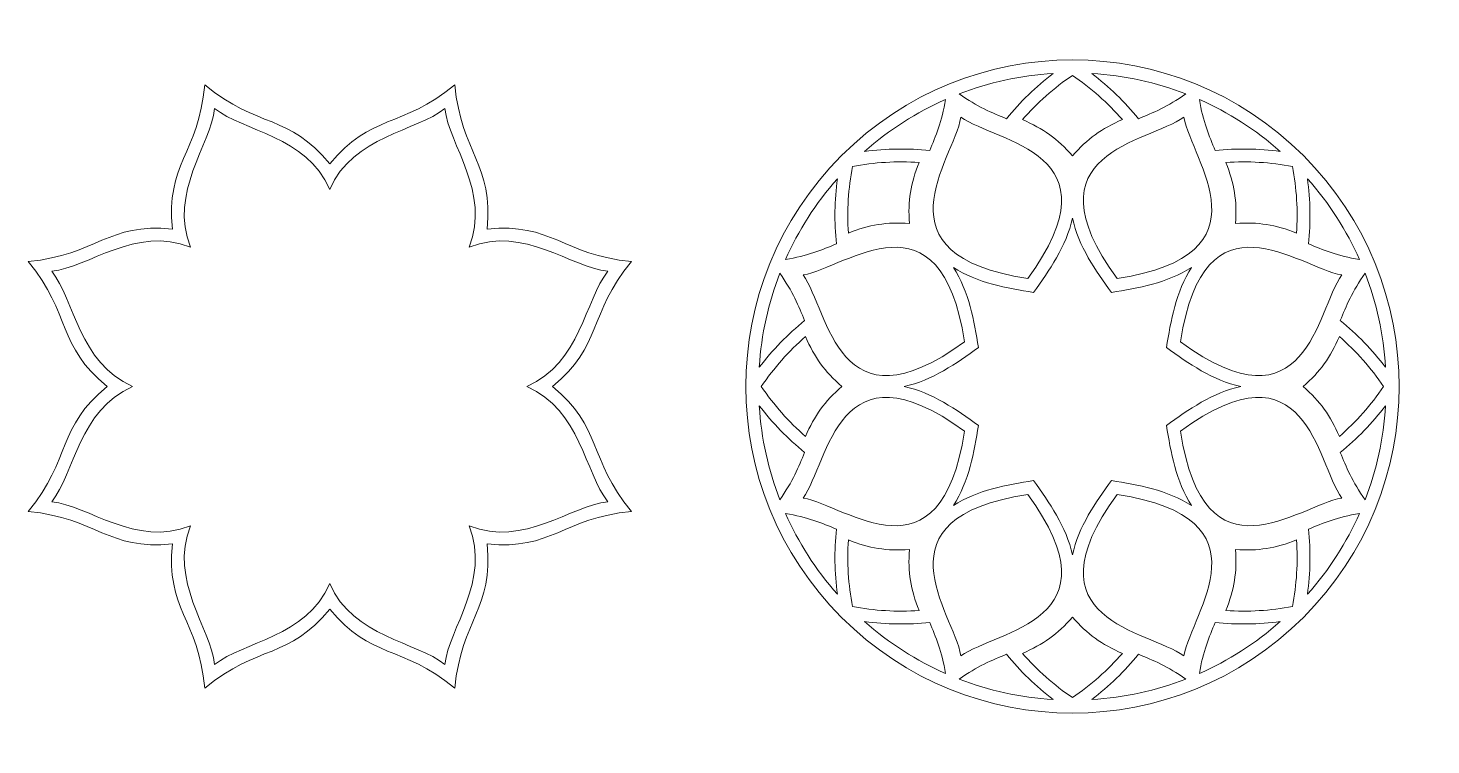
# Model space of a CAD drawing. Header units: centimetres. Extents: x -41.6 to 41.6, y -41.6 to 42.8.
# Drawn here: x -40.6 to 13.9, y 14.9 to 42.8 of the extents above; entities that cross this region are included whole.
import ezdxf

# ---------------------------------------------------------------- set-up
doc = ezdxf.new("R2010")
doc.units = ezdxf.units.CM
doc.header["$MEASUREMENT"] = 0
doc.layers.add('layer 1', color=7, linetype='Continuous')

msp = doc.modelspace()

# ---------------------------------------------------------------- linework, layer by layer
at = {"layer": 'layer 1', "color": 250, "lineweight": 9}
for points, knots in [([(8.97612, 37.85553), (4.01645, 42.81519), (-4.02473, 42.81519), (-8.9844, 37.85553), (-8.9844, 37.85553), (-13.94406, 32.89586), (-13.94406, 24.85468), (-8.9844, 19.89501), (-8.9844, 19.89501), (-4.02473, 14.93535), (4.01645, 14.93535), (8.97612, 19.89501), (8.97612, 19.89501), (13.93578, 24.85468), (13.93578, 32.89586), (8.97612, 37.85553)], [0, 0, 0, 0, 0.2, 0.2, 0.2, 0.2, 0.4, 0.4, 0.4, 0.4, 0.6, 0.6, 0.6, 0.6, 1, 1, 1, 1]), ([(-2.56872, 39.28995), (-3.11978, 39.51174), (-3.71305, 39.76071), (-4.40713, 40.25656), (-4.40713, 40.25656), (-3.26201, 40.69987), (-2.03327, 40.97533), (-0.75111, 41.05278), (-0.75111, 41.05278), (-1.42814, 40.53639), (-2.04227, 39.94368), (-2.56872, 39.28995)], [0, 0, 0, 0, 0.25, 0.25, 0.25, 0.25, 0.5, 0.5, 0.5, 0.5, 1, 1, 1, 1]), ([(-0.00413, 37.84331), (-0.58264, 38.50949), (-1.13992, 38.90552), (-1.94709, 39.25375), (-1.94709, 39.25375), (-1.37805, 39.90799), (-0.71936, 40.4868), (-0.00415, 40.9758), (-0.00415, 40.9758), (0.71106, 40.4868), (1.36974, 39.908), (1.93879, 39.25376), (1.93879, 39.25376), (1.13087, 38.90477), (0.57512, 38.51035), (-0.00413, 37.84331)], [0, 0, 0, 0, 0.2, 0.2, 0.2, 0.2, 0.4, 0.4, 0.4, 0.4, 0.6, 0.6, 0.6, 0.6, 1, 1, 1, 1]), ([(2.56044, 39.28994), (2.03399, 39.94368), (1.41986, 40.53639), (0.74283, 41.05278), (0.74283, 41.05278), (2.02499, 40.97533), (3.25373, 40.69987), (4.39886, 40.25655), (4.39886, 40.25655), (3.70478, 39.76071), (3.11151, 39.51174), (2.56044, 39.28994)], [0, 0, 0, 0, 0.25, 0.25, 0.25, 0.25, 0.5, 0.5, 0.5, 0.5, 1, 1, 1, 1]), ([(-33.74363, 40.60854), (-31.66182, 38.88933), (-30.47746, 39.49622), (-28.88355, 37.52983), (-28.88355, 37.52983), (-27.28963, 39.49622), (-26.1053, 38.88934), (-24.02347, 40.60854), (-24.02347, 40.60854), (-23.76708, 37.92082), (-22.50048, 37.51249), (-22.76387, 34.99497), (-22.76387, 34.99497), (-20.24635, 35.25835), (-19.83802, 33.99175), (-17.1503, 33.73537), (-17.1503, 33.73537), (-18.8695, 31.65354), (-18.26261, 30.46919), (-20.229, 28.87527), (-20.229, 28.87527), (-18.26262, 27.28136), (-18.86951, 26.09702), (-17.15028, 24.01519), (-17.15028, 24.01519), (-19.83802, 23.7588), (-20.24634, 22.49222), (-22.76385, 22.75559), (-22.76385, 22.75559), (-22.50049, 20.23808), (-23.76706, 19.82974), (-24.02347, 17.14202), (-24.02347, 17.14202), (-26.1053, 18.86122), (-27.28965, 18.25435), (-28.88355, 20.22072), (-28.88355, 20.22072), (-30.47747, 18.25433), (-31.6618, 18.86123), (-33.74363, 17.142), (-33.74363, 17.142), (-34.00004, 19.82975), (-35.26662, 20.23806), (-35.00324, 22.75559), (-35.00324, 22.75559), (-37.52075, 22.49221), (-37.92908, 23.7588), (-40.61682, 24.0152), (-40.61682, 24.0152), (-38.89761, 26.09703), (-39.50449, 27.28136), (-37.53809, 28.87528), (-37.53809, 28.87528), (-39.5045, 30.4692), (-38.89761, 31.65352), (-40.61683, 33.73536), (-40.61683, 33.73536), (-37.92908, 33.99176), (-37.52077, 35.25835), (-35.00324, 34.99498), (-35.00324, 34.99498), (-35.26663, 37.51247), (-34.00003, 37.92082), (-33.74363, 40.60854)], [0, 0, 0, 0, 0.05882353, 0.05882353, 0.05882353, 0.05882353, 0.11764706, 0.11764706, 0.11764706, 0.11764706, 0.17647059, 0.17647059, 0.17647059, 0.17647059, 0.23529412, 0.23529412, 0.23529412, 0.23529412, 0.29411765, 0.29411765, 0.29411765, 0.29411765, 0.35294118, 0.35294118, 0.35294118, 0.35294118, 0.41176471, 0.41176471, 0.41176471, 0.41176471, 0.47058824, 0.47058824, 0.47058824, 0.47058824, 0.52941176, 0.52941176, 0.52941176, 0.52941176, 0.58823529, 0.58823529, 0.58823529, 0.58823529, 0.64705882, 0.64705882, 0.64705882, 0.64705882, 0.70588235, 0.70588235, 0.70588235, 0.70588235, 0.76470588, 0.76470588, 0.76470588, 0.76470588, 0.82352941, 0.82352941, 0.82352941, 0.82352941, 0.88235294, 0.88235294, 0.88235294, 0.88235294, 1, 1, 1, 1]), ([(-4.93853, 40.03644), (-5.07871, 39.19504), (-5.32216, 38.59949), (-5.55499, 38.05299), (-5.55499, 38.05299), (-6.38951, 38.14299), (-7.24288, 38.12785), (-8.08675, 38.01426), (-8.08675, 38.01426), (-7.12536, 38.86612), (-6.06173, 39.54019), (-4.93853, 40.03644)], [0, 0, 0, 0, 0.25, 0.25, 0.25, 0.25, 0.5, 0.5, 0.5, 0.5, 1, 1, 1, 1]), ([(5.54672, 38.05299), (5.31389, 38.59948), (5.07043, 39.19503), (4.93026, 40.03644), (4.93026, 40.03644), (6.05345, 39.54019), (7.11708, 38.86612), (8.07847, 38.01426), (8.07847, 38.01426), (7.2346, 38.12785), (6.38123, 38.14299), (5.54672, 38.05299)], [0, 0, 0, 0, 0.25, 0.25, 0.25, 0.25, 0.5, 0.5, 0.5, 0.5, 1, 1, 1, 1]), ([(-33.36242, 39.68822), (-32.24783, 38.78441), (-29.79836, 38.64331), (-28.88355, 36.54205), (-28.88355, 36.54205), (-27.96876, 38.64331), (-25.51927, 38.78441), (-24.40469, 39.68822), (-24.40469, 39.68822), (-24.25564, 38.26101), (-22.62338, 36.42918), (-23.46232, 34.29651), (-23.46232, 34.29651), (-21.32967, 35.13545), (-19.49783, 33.50319), (-18.07062, 33.35414), (-18.07062, 33.35414), (-18.97441, 32.23956), (-19.11552, 29.79009), (-21.21677, 28.87528), (-21.21677, 28.87528), (-19.11552, 27.96047), (-18.97441, 25.51101), (-18.0706, 24.3964), (-18.0706, 24.3964), (-19.49782, 24.24735), (-21.32965, 22.61509), (-23.46232, 23.45404), (-23.46232, 23.45404), (-22.62337, 21.32137), (-24.25564, 19.48956), (-24.40469, 18.06234), (-24.40469, 18.06234), (-25.51927, 18.96614), (-27.96875, 19.10726), (-28.88356, 21.2085), (-28.88356, 21.2085), (-29.79835, 19.10724), (-32.24783, 18.96613), (-33.36242, 18.06234), (-33.36242, 18.06234), (-33.51147, 19.48955), (-35.14374, 21.32138), (-34.30479, 23.45404), (-34.30479, 23.45404), (-36.43745, 22.61511), (-38.26929, 24.24735), (-39.6965, 24.39641), (-39.6965, 24.39641), (-38.79269, 25.51099), (-38.65158, 27.96047), (-36.55033, 28.87527), (-36.55033, 28.87527), (-38.65158, 29.79007), (-38.79271, 32.23955), (-39.6965, 33.35414), (-39.6965, 33.35414), (-38.26929, 33.5032), (-36.43745, 35.13546), (-34.30479, 34.29651), (-34.30479, 34.29651), (-35.14372, 36.42918), (-33.51147, 38.261), (-33.36242, 39.68822)], [0, 0, 0, 0, 0.05882353, 0.05882353, 0.05882353, 0.05882353, 0.11764706, 0.11764706, 0.11764706, 0.11764706, 0.17647059, 0.17647059, 0.17647059, 0.17647059, 0.23529412, 0.23529412, 0.23529412, 0.23529412, 0.29411765, 0.29411765, 0.29411765, 0.29411765, 0.35294118, 0.35294118, 0.35294118, 0.35294118, 0.41176471, 0.41176471, 0.41176471, 0.41176471, 0.47058824, 0.47058824, 0.47058824, 0.47058824, 0.52941176, 0.52941176, 0.52941176, 0.52941176, 0.58823529, 0.58823529, 0.58823529, 0.58823529, 0.64705882, 0.64705882, 0.64705882, 0.64705882, 0.70588235, 0.70588235, 0.70588235, 0.70588235, 0.76470588, 0.76470588, 0.76470588, 0.76470588, 0.82352941, 0.82352941, 0.82352941, 0.82352941, 0.88235294, 0.88235294, 0.88235294, 0.88235294, 1, 1, 1, 1]), ([(-1.74334, 33.07406), (-7.76643, 34.00549), (-4.64664, 37.63788), (-4.34112, 39.34565), (-4.34112, 39.34565), (-2.91751, 38.35411), (1.857, 37.99164), (-1.74334, 33.07406)], [0, 0, 0, 0, 0.33333333, 0.33333333, 0.33333333, 0.33333333, 1, 1, 1, 1]), ([(1.73505, 33.07406), (-1.8653, 37.99164), (2.90922, 38.35414), (4.33283, 39.34565), (4.33283, 39.34565), (4.63836, 37.63789), (7.75813, 34.00549), (1.73505, 33.07406)], [0, 0, 0, 0, 0.33333333, 0.33333333, 0.33333333, 0.33333333, 1, 1, 1, 1]), ([(-6.34551, 35.21664), (-7.22562, 35.27863), (-7.89972, 35.16462), (-8.71672, 34.84009), (-8.71672, 34.84009), (-8.77696, 35.70509), (-8.72048, 36.58013), (-8.56052, 37.43164), (-8.56052, 37.43164), (-7.70902, 37.59159), (-6.83399, 37.64808), (-5.96899, 37.58784), (-5.96899, 37.58784), (-6.2935, 36.76978), (-6.40758, 36.09791), (-6.34551, 35.21664)], [0, 0, 0, 0, 0.2, 0.2, 0.2, 0.2, 0.4, 0.4, 0.4, 0.4, 0.6, 0.6, 0.6, 0.6, 1, 1, 1, 1]), ([(6.33723, 35.21662), (6.39922, 36.09674), (6.28521, 36.77084), (5.96068, 37.58784), (5.96068, 37.58784), (6.82568, 37.64808), (7.70072, 37.59159), (8.55223, 37.43164), (8.55223, 37.43164), (8.71218, 36.58013), (8.76867, 35.7051), (8.70843, 34.8401), (8.70843, 34.8401), (7.89037, 35.16462), (7.2185, 35.27869), (6.33723, 35.21662)], [0, 0, 0, 0, 0.2, 0.2, 0.2, 0.2, 0.4, 0.4, 0.4, 0.4, 0.6, 0.6, 0.6, 0.6, 1, 1, 1, 1]), ([(-9.18186, 34.42613), (-9.72835, 34.1933), (-10.3239, 33.94984), (-11.16531, 33.80967), (-11.16531, 33.80967), (-10.66906, 34.93286), (-9.99499, 35.99649), (-9.14313, 36.95788), (-9.14313, 36.95788), (-9.25672, 36.11401), (-9.27186, 35.26064), (-9.18186, 34.42613)], [0, 0, 0, 0, 0.25, 0.25, 0.25, 0.25, 0.5, 0.5, 0.5, 0.5, 1, 1, 1, 1]), ([(-4.20293, 30.61446), (-9.12051, 27.01412), (-9.48302, 31.78863), (-10.47452, 33.21224), (-10.47452, 33.21224), (-8.76677, 33.51777), (-5.13436, 36.63754), (-4.20293, 30.61446)], [0, 0, 0, 0, 0.33333333, 0.33333333, 0.33333333, 0.33333333, 1, 1, 1, 1]), ([(4.19463, 30.61446), (5.12608, 36.63755), (8.75848, 33.51777), (10.46623, 33.21224), (10.46623, 33.21224), (9.4747, 31.78864), (9.11223, 27.01412), (4.19463, 30.61446)], [0, 0, 0, 0, 0.33333333, 0.33333333, 0.33333333, 0.33333333, 1, 1, 1, 1]), ([(9.17358, 34.42612), (9.26358, 35.26064), (9.24844, 36.11401), (9.13485, 36.95788), (9.13485, 36.95788), (9.98671, 35.99649), (10.66078, 34.93286), (11.15703, 33.80966), (11.15703, 33.80966), (10.31563, 33.94984), (9.72008, 34.19329), (9.17358, 34.42612)], [0, 0, 0, 0, 0.25, 0.25, 0.25, 0.25, 0.5, 0.5, 0.5, 0.5, 1, 1, 1, 1]), ([(-4.63463, 24.24478), (-4.03112, 25.17818), (-3.82108, 26.33347), (-3.66236, 27.35998), (-3.66236, 27.35998), (-4.50046, 27.97362), (-5.46589, 28.642), (-6.55263, 28.87526), (-6.55263, 28.87526), (-5.46578, 29.10855), (-4.50053, 29.77692), (-3.66236, 30.39054), (-3.66236, 30.39054), (-3.82112, 31.41711), (-4.03107, 32.57226), (-4.63463, 33.50574), (-4.63463, 33.50574), (-3.70124, 32.90225), (-2.54594, 32.69221), (-1.51943, 32.53349), (-1.51943, 32.53349), (-0.9058, 33.37156), (-0.23742, 34.33703), (-0.00415, 35.42375), (-0.00415, 35.42375), (0.22915, 34.33691), (0.89751, 33.37163), (1.51114, 32.53348), (1.51114, 32.53348), (2.5377, 32.69224), (3.69285, 32.90219), (4.62633, 33.50575), (4.62633, 33.50575), (4.02284, 32.57234), (3.81279, 31.41707), (3.65406, 30.39056), (3.65406, 30.39056), (4.49216, 29.77691), (5.4576, 29.10853), (6.54434, 28.87526), (6.54434, 28.87526), (5.45748, 28.64197), (4.49222, 27.97361), (3.65406, 27.35999), (3.65406, 27.35999), (3.81283, 26.33341), (4.02276, 25.17829), (4.62633, 24.24478), (4.62633, 24.24478), (3.69294, 24.84828), (2.53765, 25.05835), (1.51114, 25.21705), (1.51114, 25.21705), (0.89751, 24.37897), (0.22913, 23.41353), (-0.00415, 22.32679), (-0.00415, 22.32679), (-0.23746, 23.41363), (-0.90579, 24.3789), (-1.51943, 25.21705), (-1.51943, 25.21705), (-2.546, 25.05829), (-3.70113, 24.84834), (-4.63463, 24.24478)], [0, 0, 0, 0, 0.05882353, 0.05882353, 0.05882353, 0.05882353, 0.11764706, 0.11764706, 0.11764706, 0.11764706, 0.17647059, 0.17647059, 0.17647059, 0.17647059, 0.23529412, 0.23529412, 0.23529412, 0.23529412, 0.29411765, 0.29411765, 0.29411765, 0.29411765, 0.35294118, 0.35294118, 0.35294118, 0.35294118, 0.41176471, 0.41176471, 0.41176471, 0.41176471, 0.47058824, 0.47058824, 0.47058824, 0.47058824, 0.52941176, 0.52941176, 0.52941176, 0.52941176, 0.58823529, 0.58823529, 0.58823529, 0.58823529, 0.64705882, 0.64705882, 0.64705882, 0.64705882, 0.70588235, 0.70588235, 0.70588235, 0.70588235, 0.76470588, 0.76470588, 0.76470588, 0.76470588, 0.82352941, 0.82352941, 0.82352941, 0.82352941, 0.88235294, 0.88235294, 0.88235294, 0.88235294, 1, 1, 1, 1]), ([(-10.41881, 31.43985), (-11.07255, 30.9134), (-11.66526, 30.29927), (-12.18165, 29.62224), (-12.18165, 29.62224), (-12.1042, 30.9044), (-11.82874, 32.13314), (-11.38542, 33.27827), (-11.38542, 33.27827), (-10.88958, 32.58419), (-10.64061, 31.99092), (-10.41881, 31.43985)], [0, 0, 0, 0, 0.25, 0.25, 0.25, 0.25, 0.5, 0.5, 0.5, 0.5, 1, 1, 1, 1]), ([(12.17337, 29.62224), (11.65698, 30.29927), (11.06427, 30.9134), (10.41054, 31.43985), (10.41054, 31.43985), (10.63233, 31.99091), (10.8813, 32.58418), (11.37715, 33.27826), (11.37715, 33.27826), (11.82046, 32.13314), (12.09592, 30.9044), (12.17337, 29.62224)], [0, 0, 0, 0, 0.25, 0.25, 0.25, 0.25, 0.5, 0.5, 0.5, 0.5, 1, 1, 1, 1]), ([(-8.9722, 28.87528), (-9.63837, 28.29677), (-10.03441, 27.73949), (-10.38264, 26.93232), (-10.38264, 26.93232), (-11.03687, 27.50136), (-11.61569, 28.16005), (-12.10468, 28.87526), (-12.10468, 28.87526), (-11.61569, 29.59047), (-11.03689, 30.24915), (-10.38264, 30.8182), (-10.38264, 30.8182), (-10.03365, 30.01028), (-9.63923, 29.45453), (-8.9722, 28.87528)], [0, 0, 0, 0, 0.2, 0.2, 0.2, 0.2, 0.4, 0.4, 0.4, 0.4, 0.6, 0.6, 0.6, 0.6, 1, 1, 1, 1]), ([(-10.47452, 24.5383), (-9.48299, 25.96189), (-9.12053, 30.73642), (-4.20293, 27.13607), (-4.20293, 27.13607), (-5.13436, 21.11298), (-8.76677, 24.23277), (-10.47452, 24.5383)], [0, 0, 0, 0, 0.33333333, 0.33333333, 0.33333333, 0.33333333, 1, 1, 1, 1]), ([(10.46623, 24.53829), (8.75848, 24.23276), (5.12607, 21.11298), (4.19463, 27.13608), (4.19463, 27.13608), (9.11223, 30.73641), (9.47471, 25.96191), (10.46623, 24.53829)], [0, 0, 0, 0, 0.33333333, 0.33333333, 0.33333333, 0.33333333, 1, 1, 1, 1]), ([(10.37435, 26.93232), (10.02536, 27.74024), (9.63094, 28.29599), (8.9639, 28.87525), (8.9639, 28.87525), (9.63008, 29.45375), (10.02611, 30.01104), (10.37434, 30.81821), (10.37434, 30.81821), (11.02858, 30.24916), (11.60739, 29.59047), (12.09639, 28.87526), (12.09639, 28.87526), (11.60739, 28.16005), (11.02859, 27.50138), (10.37435, 26.93232)], [0, 0, 0, 0, 0.2, 0.2, 0.2, 0.2, 0.4, 0.4, 0.4, 0.4, 0.6, 0.6, 0.6, 0.6, 1, 1, 1, 1]), ([(-12.18165, 28.1283), (-11.66526, 27.45127), (-11.07255, 26.83714), (-10.41882, 26.31069), (-10.41882, 26.31069), (-10.64061, 25.75963), (-10.88958, 25.16636), (-11.38543, 24.47228), (-11.38543, 24.47228), (-11.82874, 25.6174), (-12.1042, 26.84614), (-12.18165, 28.1283)], [0, 0, 0, 0, 0.25, 0.25, 0.25, 0.25, 0.5, 0.5, 0.5, 0.5, 1, 1, 1, 1]), ([(10.41053, 26.31069), (11.06427, 26.83714), (11.65698, 27.45127), (12.17337, 28.1283), (12.17337, 28.1283), (12.09592, 26.84614), (11.82046, 25.6174), (11.37714, 24.47227), (11.37714, 24.47227), (10.8813, 25.16635), (10.63233, 25.75962), (10.41053, 26.31069)], [0, 0, 0, 0, 0.25, 0.25, 0.25, 0.25, 0.5, 0.5, 0.5, 0.5, 1, 1, 1, 1]), ([(-4.34113, 18.40489), (-4.64665, 20.11265), (-7.76644, 23.74505), (-1.74335, 24.67648), (-1.74335, 24.67648), (1.857, 19.75889), (-2.91753, 19.39641), (-4.34113, 18.40489)], [0, 0, 0, 0, 0.33333333, 0.33333333, 0.33333333, 0.33333333, 1, 1, 1, 1]), ([(4.33283, 18.40489), (2.90921, 19.39642), (-1.86529, 19.7589), (1.73503, 24.6765), (1.73503, 24.6765), (7.75814, 23.74505), (4.63836, 20.11265), (4.33283, 18.40489)], [0, 0, 0, 0, 0.33333333, 0.33333333, 0.33333333, 0.33333333, 1, 1, 1, 1]), ([(-9.18186, 23.32442), (-9.27186, 22.4899), (-9.25672, 21.63653), (-9.14313, 20.79266), (-9.14313, 20.79266), (-9.99499, 21.75405), (-10.66906, 22.81768), (-11.16531, 23.94088), (-11.16531, 23.94088), (-10.32391, 23.8007), (-9.72836, 23.55725), (-9.18186, 23.32442)], [0, 0, 0, 0, 0.25, 0.25, 0.25, 0.25, 0.5, 0.5, 0.5, 0.5, 1, 1, 1, 1]), ([(9.13485, 20.79266), (9.24844, 21.63653), (9.26358, 22.4899), (9.17358, 23.32441), (9.17358, 23.32441), (9.72007, 23.55724), (10.31562, 23.8007), (11.15703, 23.94087), (11.15703, 23.94087), (10.66078, 22.81768), (9.98671, 21.75405), (9.13485, 20.79266)], [0, 0, 0, 0, 0.25, 0.25, 0.25, 0.25, 0.5, 0.5, 0.5, 0.5, 1, 1, 1, 1]), ([(-8.71672, 22.91042), (-7.89866, 22.58591), (-7.22679, 22.47183), (-6.34552, 22.5339), (-6.34552, 22.5339), (-6.40752, 21.65379), (-6.2935, 20.97969), (-5.96897, 20.16269), (-5.96897, 20.16269), (-6.83397, 20.10245), (-7.70902, 20.15893), (-8.56052, 20.31889), (-8.56052, 20.31889), (-8.72048, 21.17039), (-8.77696, 22.04542), (-8.71672, 22.91042)], [0, 0, 0, 0, 0.2, 0.2, 0.2, 0.2, 0.4, 0.4, 0.4, 0.4, 0.6, 0.6, 0.6, 0.6, 1, 1, 1, 1]), ([(6.33721, 22.53389), (7.21733, 22.47189), (7.89143, 22.58591), (8.70843, 22.91044), (8.70843, 22.91044), (8.76867, 22.04544), (8.71218, 21.17039), (8.55223, 20.31889), (8.55223, 20.31889), (7.70072, 20.15893), (6.82569, 20.10245), (5.96069, 20.16269), (5.96069, 20.16269), (6.28521, 20.98075), (6.39928, 21.65262), (6.33721, 22.53389)], [0, 0, 0, 0, 0.2, 0.2, 0.2, 0.2, 0.4, 0.4, 0.4, 0.4, 0.6, 0.6, 0.6, 0.6, 1, 1, 1, 1]), ([(-8.08675, 19.73628), (-7.24288, 19.62269), (-6.38951, 19.60755), (-5.555, 19.69755), (-5.555, 19.69755), (-5.32217, 19.15106), (-5.07871, 18.55551), (-4.93854, 17.7141), (-4.93854, 17.7141), (-6.06173, 18.21035), (-7.12536, 18.88442), (-8.08675, 19.73628)], [0, 0, 0, 0, 0.25, 0.25, 0.25, 0.25, 0.5, 0.5, 0.5, 0.5, 1, 1, 1, 1]), ([(-0.00416, 19.90721), (0.57434, 19.24104), (1.13163, 18.845), (1.9388, 18.49677), (1.9388, 18.49677), (1.36975, 17.84254), (0.71106, 17.26372), (-0.00415, 16.77473), (-0.00415, 16.77473), (-0.71936, 17.26372), (-1.37803, 17.84252), (-1.94709, 18.49677), (-1.94709, 18.49677), (-1.13917, 18.84576), (-0.58342, 19.24018), (-0.00416, 19.90721)], [0, 0, 0, 0, 0.2, 0.2, 0.2, 0.2, 0.4, 0.4, 0.4, 0.4, 0.6, 0.6, 0.6, 0.6, 1, 1, 1, 1]), ([(5.54671, 19.69755), (6.38123, 19.60755), (7.2346, 19.62269), (8.07847, 19.73628), (8.07847, 19.73628), (7.11708, 18.88442), (6.05345, 18.21035), (4.93025, 17.7141), (4.93025, 17.7141), (5.07043, 18.5555), (5.31388, 19.15105), (5.54671, 19.69755)], [0, 0, 0, 0, 0.25, 0.25, 0.25, 0.25, 0.5, 0.5, 0.5, 0.5, 1, 1, 1, 1]), ([(-2.56872, 18.4606), (-2.04227, 17.80686), (-1.42814, 17.21415), (-0.75111, 16.69776), (-0.75111, 16.69776), (-2.03327, 16.77521), (-3.26201, 17.05067), (-4.40714, 17.49399), (-4.40714, 17.49399), (-3.71306, 17.98983), (-3.11979, 18.2388), (-2.56872, 18.4606)], [0, 0, 0, 0, 0.25, 0.25, 0.25, 0.25, 0.5, 0.5, 0.5, 0.5, 1, 1, 1, 1]), ([(0.74283, 16.69776), (1.41986, 17.21415), (2.03399, 17.80686), (2.56044, 18.46059), (2.56044, 18.46059), (3.1115, 18.2388), (3.70477, 17.98983), (4.39885, 17.49398), (4.39885, 17.49398), (3.25373, 17.05067), (2.02499, 16.77521), (0.74283, 16.69776)], [0, 0, 0, 0, 0.25, 0.25, 0.25, 0.25, 0.5, 0.5, 0.5, 0.5, 1, 1, 1, 1])]:
    msp.add_open_spline(points, degree=3, knots=knots, dxfattribs=at)

doc.saveas('drawing.dxf')
